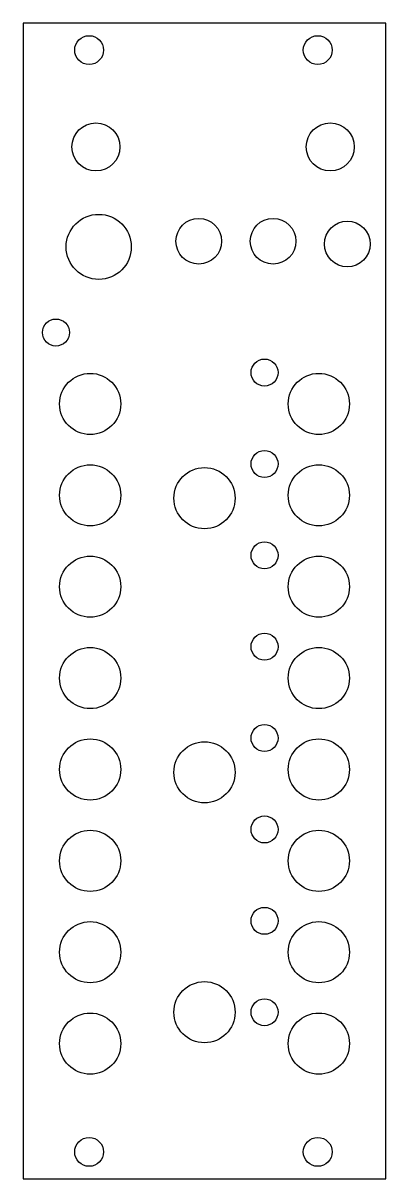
# Model space of a CAD drawing. Extents: x 0 to 40, y 0 to 128.
import ezdxf

# ---------------------------------------------------------------- set-up
doc = ezdxf.new("R2010")
doc.units = 0
doc.layers.add('20', color=7, linetype='CONTINUOUS')

msp = doc.modelspace()

# ---------------------------------------------------------------- linework, layer by layer
at = {"layer": '20'}
for p, q in [((0.17, 128.5), (0.17, 0)), ((40.47, 128.5), (0.17, 128.5)), ((40.47, 0), (40.47, 128.5)), ((0.17, 0), (40.47, 0))]:
    msp.add_line(p, q, dxfattribs=at)
for centre, radius in [((7.5, 125.5), 1.6), ((32.9, 125.5), 1.6), ((8.26, 114.73), 2.67), ((34.29, 114.73), 2.67), ((8.57, 103.62), 3.62), ((19.68, 104.25), 2.54), ((27.94, 104.25), 2.54), ((36.19, 103.94), 2.54), ((3.81, 94.1), 1.5), ((26.99, 89.65), 1.5), ((7.62, 86.16), 3.4), ((33.02, 86.16), 3.4), ((26.99, 79.49), 1.5), ((7.62, 76), 3.4), ((20.32, 75.68), 3.4), ((33.02, 76), 3.4), ((26.99, 69.33), 1.5), ((7.62, 65.84), 3.4), ((33.02, 65.84), 3.4), ((26.99, 59.17), 1.5), ((7.62, 55.68), 3.4), ((33.02, 55.68), 3.4), ((26.99, 49.01), 1.5), ((7.62, 45.52), 3.4), ((33.02, 45.52), 3.4), ((20.32, 45.2), 3.4), ((26.99, 38.85), 1.5), ((7.62, 35.36), 3.4), ((33.02, 35.36), 3.4), ((26.99, 28.69), 1.5), ((7.62, 25.2), 3.4), ((33.02, 25.2), 3.4), ((20.32, 18.53), 3.4), ((26.99, 18.53), 1.5), ((7.62, 15.04), 3.4), ((33.02, 15.04), 3.4), ((7.5, 3), 1.6), ((32.9, 3), 1.6)]:
    msp.add_circle(centre, radius, dxfattribs=at)

doc.saveas('drawing.dxf')
